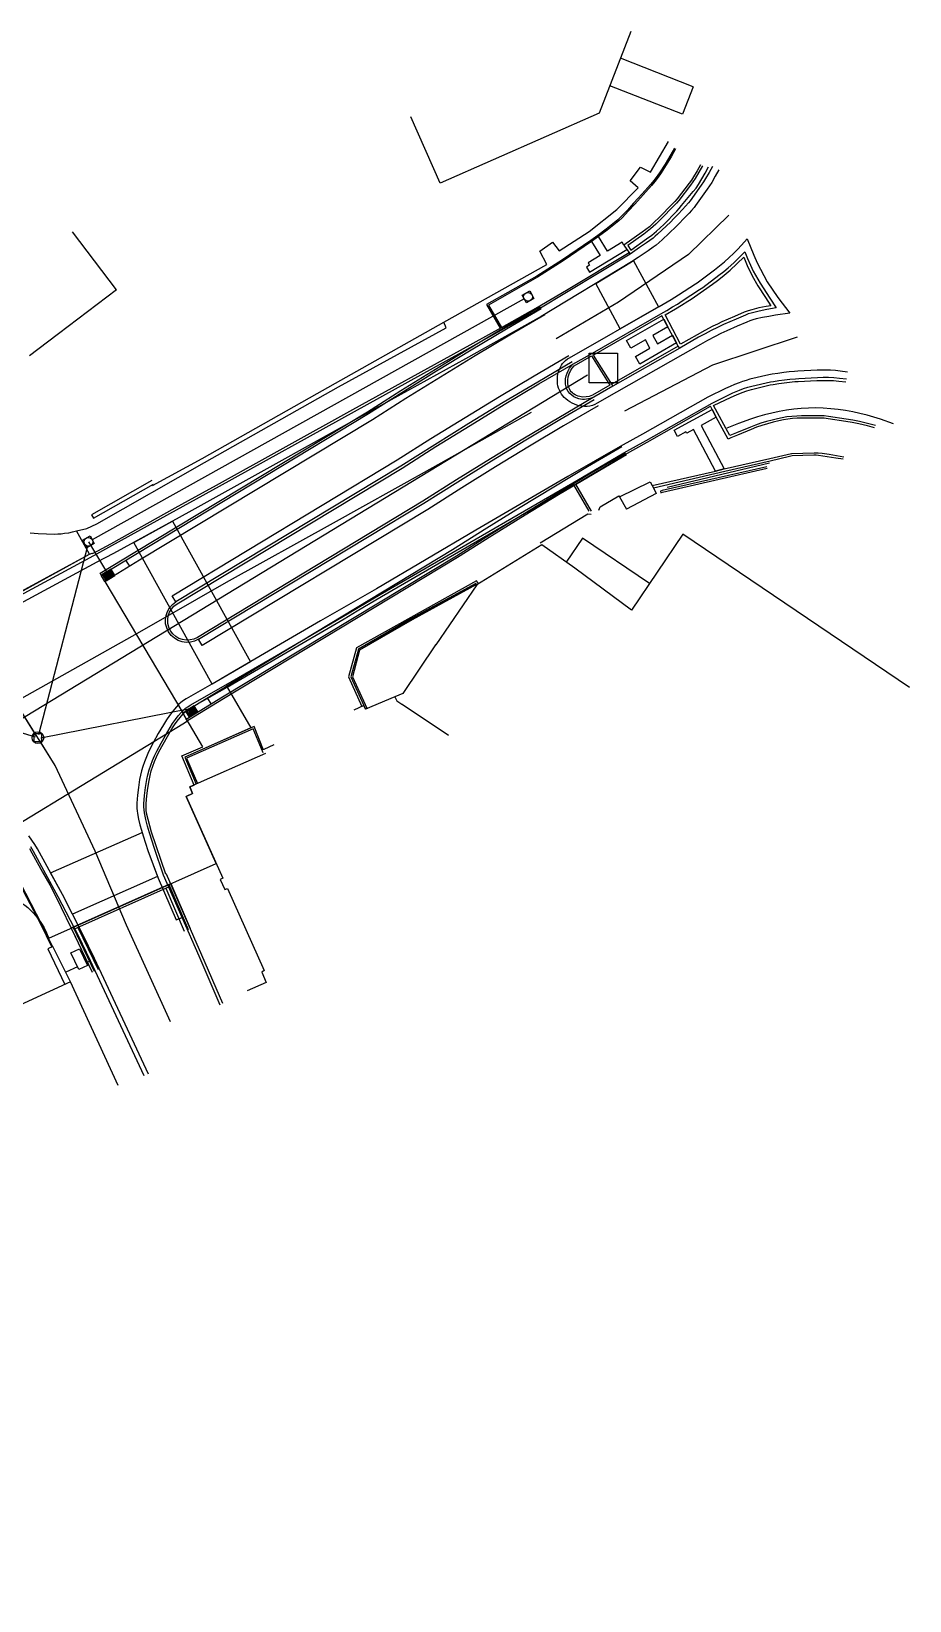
# Model space of a CAD drawing. Header units: millimetres. Extents: x 229854 to 231132, y 144419 to 144704.
# Drawn here: x 231071.4 to 231131.8, y 144596.1 to 144704 of the extents above; entities that cross this region are included whole.
import ezdxf

# ---------------------------------------------------------------- set-up
doc = ezdxf.new("R2010")
doc.units = ezdxf.units.MM
for name, color, linetype in [('Fond de plan1', 7, 'Continuous'), ('G - Bde contrebutage', 191, 'Continuous'), ('G - Bordure', 40, 'Continuous'), ('G - CV', 151, 'Continuous'), ('G - Eg2302 - Av', 1, 'Continuous'), ('G - Egout Ext', 134, 'Continuous'), ('G - Egout_EP', 5, 'Continuous'), ('G - Elec - CT', 62, 'Continuous'), ('G - Elec - gaine', 191, 'Continuous'), ('G - FE', 160, 'Continuous'), ('G - revêtement', 252, 'Continuous')]:
    doc.layers.add(name, color=color, linetype=linetype)

msp = doc.modelspace()

# ---------------------------------------------------------------- linework, layer by layer
at = {"layer": 'Fond de plan1'}
for points in [[(231112.6, 144704.01), (231110.43, 144698.4), (231099.48, 144693.57), (231097.46, 144698.14)], [(231116.89, 144700.2), (231111.89, 144702.17)], [(231116.89, 144700.2), (231116.15, 144698.31), (231111.16, 144700.28)], [(231079.7, 144672.78), (231083.12, 144674.64), (231091.02, 144679.11), (231099.73, 144684.02), (231106.83, 144687.99), (231106.34, 144688.9), (231107.21, 144689.52), (231107.67, 144688.93), (231109.74, 144690.25), (231111.65, 144691.77), (231113.1, 144693.26), (231112.55, 144693.73), (231113.27, 144694.68), (231113.95, 144694.32), (231115.19, 144696.43)], [(231115.6, 144695.99), (231115.29, 144695.43), (231114.96, 144694.88), (231114.62, 144694.35), (231114.41, 144694.05), (231114.19, 144693.76), (231113.96, 144693.48), (231113.38, 144692.83), (231112.8, 144692.19), (231112.37, 144691.72), (231111.93, 144691.27), (231111.71, 144691.06), (231111.48, 144690.86), (231110.92, 144690.41), (231110.34, 144689.98), (231109.85, 144689.63), (231107.91, 144688.3), (231106.13, 144687.18), (231102.68, 144685.22), (231103.61, 144683.59)], [(231115.68, 144695.94), (231115.37, 144695.38), (231115.04, 144694.83), (231114.7, 144694.29), (231114.49, 144693.99), (231114.27, 144693.7), (231114.03, 144693.41), (231113.45, 144692.77), (231112.87, 144692.12), (231112.44, 144691.66), (231112, 144691.2), (231111.77, 144690.99), (231111.54, 144690.79), (231110.97, 144690.34), (231110.39, 144689.91), (231109.9, 144689.55), (231107.96, 144688.22), (231106.18, 144687.1), (231102.81, 144685.18), (231103.7, 144683.64)], [(231118.22, 144694.73), (231117.99, 144694.31), (231117.75, 144693.89), (231117.61, 144693.66), (231117.45, 144693.44), (231116.68, 144692.36), (231116.57, 144692.22), (231116.37, 144691.99), (231116.17, 144691.76), (231115.86, 144691.43), (231115.55, 144691.11), (231115.35, 144690.91), (231114.44, 144690.06), (231114.29, 144689.92), (231114.14, 144689.8), (231113.68, 144689.46), (231113.21, 144689.14), (231112.55, 144688.68), (231106.16, 144684.83), (231100.95, 144681.93), (231093.56, 144677.85), (231084.27, 144672.71), (231082.23, 144671.58), (231081.33, 144671.08), (231076.88, 144668.63), (231075.64, 144667.95), (231069.99, 144664.89)], [(231118.66, 144694.5), (231118.42, 144694.06), (231118.17, 144693.63), (231118.02, 144693.39), (231117.86, 144693.16), (231117.06, 144692.03), (231116.96, 144691.9), (231116.79, 144691.7), (231116.61, 144691.51), (231116.26, 144691.14), (231115.9, 144690.77), (231115.72, 144690.59), (231114.76, 144689.67), (231114.56, 144689.49), (231114.36, 144689.32), (231114.15, 144689.16), (231113.81, 144688.91), (231113.46, 144688.68), (231113.11, 144688.45), (231112.66, 144688.17), (231106.43, 144684.4), (231101.22, 144681.49), (231093.91, 144677.46), (231084.66, 144672.32), (231082.39, 144671.06), (231081.54, 144670.58), (231077.01, 144668.1), (231075.86, 144667.5), (231070.26, 144664.47)], [(231117.4, 144694.84), (231117.16, 144694.42), (231116.91, 144694.01), (231116.77, 144693.79), (231116.62, 144693.58), (231115.79, 144692.5), (231115.64, 144692.32), (231115.48, 144692.15), (231114.55, 144691.21), (231114.22, 144690.88), (231113.88, 144690.57), (231113.64, 144690.38), (231113.39, 144690.2), (231112.12, 144689.32), (231112.32, 144689.02), (231112.48, 144688.81), (231112.55, 144688.68)], [(231117.54, 144694.76), (231117.29, 144694.32), (231117.03, 144693.89), (231116.88, 144693.66), (231116.71, 144693.43), (231115.9, 144692.38), (231115.75, 144692.2), (231115.59, 144692.04), (231114.66, 144691.09), (231114.32, 144690.75), (231113.96, 144690.43), (231113.73, 144690.24), (231113.49, 144690.06), (231112.39, 144689.29), (231112.61, 144688.97), (231113.69, 144689.74), (231114.04, 144690), (231114.37, 144690.27), (231114.63, 144690.5), (231114.87, 144690.73), (231115.76, 144691.64), (231115.93, 144691.83), (231116.1, 144692.03), (231116.9, 144693), (231117.09, 144693.24), (231117.26, 144693.49), (231117.5, 144693.87), (231117.73, 144694.26), (231117.96, 144694.69)], [(231119.34, 144691.38), (231116.58, 144688.66), (231111.76, 144685.39), (231107.46, 144682.86)], [(231077.22, 144686.24), (231074.19, 144690.22)], [(231109.9, 144689.55), (231110.5, 144688.59), (231109.68, 144688.09), (231109.77, 144687.93), (231109.56, 144687.79), (231109.77, 144687.46), (231112.32, 144689.02)], [(231112.12, 144689.32), (231112, 144689.51), (231110.99, 144688.9), (231110.39, 144689.91)], [(231069.89, 144665.06), (231075.36, 144668.05), (231075.54, 144668.13), (231075.57, 144668.1), (231075.93, 144668.29), (231076.83, 144668.77), (231081.25, 144671.23), (231082.17, 144671.74), (231084.09, 144672.81), (231093.48, 144678), (231100.88, 144682.08), (231103.7, 144683.64), (231106.06, 144684.97), (231108.17, 144686.21), (231112.48, 144688.81)], [(231077.22, 144686.24), (231071.24, 144681.69)], [(231071.27, 144669.51), (231071.83, 144669.47), (231072.4, 144669.45), (231072.96, 144669.44), (231073.19, 144669.45), (231073.42, 144669.46), (231073.65, 144669.49), (231073.93, 144669.53), (231074.2, 144669.58), (231074.47, 144669.65), (231075.18, 144669.83), (231075.87, 144670.15), (231083.28, 144674.37), (231092.5, 144679.57), (231099.9, 144683.63), (231099.73, 144684.02)], [(231114.75, 144684.45), (231110.03, 144681.75)], [(231115.97, 144682.23), (231115.86, 144682.36), (231114.75, 144684.45)], [(231124.06, 144682.97), (231118.22, 144681.06), (231112.16, 144677.9)], [(231111.37, 144679.61), (231111.3, 144679.75), (231110.03, 144681.75), (231109.96, 144681.89)], [(231115.86, 144682.36), (231111.3, 144679.75)], [(231127.51, 144680.58), (231127.01, 144680.65), (231126.68, 144680.69), (231126.35, 144680.71), (231125.89, 144680.72), (231125.43, 144680.7), (231124.1, 144680.64), (231123.87, 144680.62), (231123.5, 144680.59), (231123.13, 144680.55), (231122.72, 144680.49), (231122.32, 144680.43), (231122.11, 144680.39), (231120.8, 144680.08), (231120.55, 144680.01), (231120.3, 144679.94), (231120.06, 144679.85), (231119.74, 144679.72), (231119.43, 144679.59), (231119.12, 144679.44), (231117.9, 144678.85), (231113.4, 144676.31), (231111.87, 144675.46), (231108.28, 144673.39), (231101.94, 144669.7), (231095.11, 144665.68), (231091.26, 144663.46), (231087.95, 144661.54), (231084.42, 144659.48), (231082.01, 144658.1), (231081.82, 144657.98), (231081.65, 144657.85), (231081.49, 144657.71), (231081.34, 144657.55), (231081.09, 144657.26), (231080.86, 144656.96), (231080.65, 144656.65), (231080.45, 144656.32), (231080.09, 144655.71), (231079.75, 144655.08), (231079.43, 144654.45), (231079.27, 144654.12), (231079.14, 144653.78), (231079.02, 144653.44), (231078.93, 144653.15), (231078.86, 144652.85), (231078.81, 144652.55), (231078.73, 144652.01), (231078.66, 144651.47), (231078.62, 144650.93), (231078.61, 144650.75), (231078.61, 144650.57), (231078.63, 144650.39), (231078.66, 144650.21), (231078.74, 144649.82), (231078.83, 144649.44), (231078.93, 144649.06), (231079.05, 144648.68), (231079.37, 144647.67), (231080.08, 144645.76), (231081.33, 144642.9), (231081.74, 144643.06)], [(231084.35, 144637.04), (231082.9, 144640.4), (231081.74, 144643.06), (231080.45, 144645.97), (231079.83, 144647.8), (231079.49, 144648.88), (231079.35, 144649.34), (231079.24, 144649.8), (231079.14, 144650.27), (231079.11, 144650.47), (231079.09, 144650.68), (231079.1, 144650.89), (231079.15, 144651.45), (231079.22, 144652), (231079.31, 144652.55), (231079.38, 144652.88), (231079.46, 144653.21), (231079.57, 144653.53), (231079.69, 144653.86), (231079.83, 144654.19), (231079.99, 144654.51), (231080.28, 144655.05), (231080.58, 144655.59), (231080.9, 144656.12), (231081.08, 144656.4), (231081.27, 144656.67), (231081.47, 144656.93), (231081.69, 144657.18), (231081.83, 144657.32), (231081.97, 144657.45), (231082.13, 144657.56), (231082.29, 144657.67), (231084.73, 144659.06), (231088.23, 144661.08), (231092.73, 144663.72), (231095.35, 144665.28), (231101.96, 144669.11), (231108.61, 144672.97), (231112.12, 144675.02), (231113.65, 144675.88), (231118.2, 144678.45), (231119.4, 144679.03), (231119.62, 144679.15), (231119.85, 144679.25), (231120.08, 144679.34), (231120.36, 144679.44), (231120.65, 144679.53), (231120.94, 144679.6), (231122.22, 144679.9), (231122.42, 144679.94), (231122.8, 144680), (231123.17, 144680.04), (231123.55, 144680.09), (231123.93, 144680.12), (231124.17, 144680.14), (231125.45, 144680.21), (231125.83, 144680.23), (231126.21, 144680.22), (231126.58, 144680.2), (231126.96, 144680.17), (231127.44, 144680.11)], [(231129.43, 144676.9), (231128.9, 144677.05), (231128.62, 144677.12), (231128.34, 144677.18), (231127.88, 144677.27), (231127.43, 144677.35), (231126.21, 144677.53), (231125.92, 144677.57), (231125.77, 144677.58), (231124.35, 144677.56), (231124.02, 144677.55), (231123.68, 144677.53), (231123.35, 144677.49), (231123.02, 144677.43), (231122.7, 144677.37), (231122.32, 144677.28), (231121.94, 144677.17), (231121.56, 144677.06), (231121.19, 144676.93), (231120.83, 144676.79), (231119.87, 144676.4), (231119.42, 144676.21), (231118.3, 144678.27), (231119.51, 144678.85), (231119.88, 144679.02), (231120.26, 144679.17), (231120.58, 144679.28), (231120.91, 144679.37), (231122.19, 144679.69), (231122.41, 144679.73), (231122.78, 144679.79), (231123.15, 144679.84), (231123.52, 144679.88), (231123.89, 144679.92), (231124.11, 144679.93), (231125.4, 144680), (231125.79, 144680.01), (231126.17, 144680.01), (231126.54, 144679.99), (231126.91, 144679.96), (231127.39, 144679.91)], [(231105.75, 144677.79), (231098.38, 144673.67), (231092.12, 144670.19), (231084.76, 144666.1), (231078.63, 144662.6), (231070.69, 144658.13), (231064.04, 144654.5), (231056.55, 144650.59), (231050.13, 144647.08), (231042.73, 144643.01), (231035.75, 144638.98), (231028.25, 144634.75), (231021.46, 144631.08), (231014.39, 144627.14), (231007.22, 144623.54), (230999.4, 144619.51)], [(231084.53, 144637.14), (231083.09, 144640.48), (231081.04, 144645.14), (231080.66, 144646.04), (231080.6, 144646.05), (231079.63, 144648.94), (231079.5, 144649.37), (231079.39, 144649.8), (231079.29, 144650.23), (231079.26, 144650.45), (231079.25, 144650.68), (231079.26, 144650.9), (231079.31, 144651.43), (231079.38, 144651.96), (231079.46, 144652.49), (231079.53, 144652.82), (231079.61, 144653.14), (231079.72, 144653.46), (231079.84, 144653.79), (231079.98, 144654.12), (231080.14, 144654.45), (231080.42, 144654.99), (231080.72, 144655.52), (231081.03, 144656.04), (231081.21, 144656.31), (231081.39, 144656.57), (231081.59, 144656.82), (231081.8, 144657.07), (231081.94, 144657.2), (231082.08, 144657.33), (231082.23, 144657.44), (231082.4, 144657.54), (231084.83, 144658.91), (231088.31, 144660.94), (231092.88, 144663.61), (231093.77, 144664.15), (231095.44, 144665.14), (231102.06, 144668.97), (231108.69, 144672.83), (231108.79, 144672.88), (231112.18, 144674.88), (231113.73, 144675.75), (231118.09, 144678.23)], [(231129.38, 144676.75), (231128.89, 144676.88), (231128.59, 144676.96), (231128.29, 144677.02), (231127.84, 144677.11), (231127.39, 144677.19), (231126.19, 144677.37), (231125.9, 144677.4), (231125.75, 144677.41), (231124.38, 144677.41), (231124.06, 144677.4), (231123.74, 144677.38), (231123.41, 144677.34), (231123.1, 144677.29), (231122.78, 144677.23), (231122.39, 144677.13), (231122.01, 144677.03), (231121.63, 144676.91), (231121.26, 144676.78), (231120.89, 144676.63), (231119.95, 144676.24), (231119.49, 144676.05), (231119.3, 144675.96), (231118.47, 144677.48), (231118.2, 144678.01), (231118.09, 144678.23)], [(231130.68, 144677.02), (231129.78, 144677.33), (231129.32, 144677.48), (231128.86, 144677.62), (231128.37, 144677.74), (231127.87, 144677.85), (231127.37, 144677.94), (231126.87, 144678.01), (231126.36, 144678.06), (231125.85, 144678.1), (231125.34, 144678.11), (231124.83, 144678.1), (231124.32, 144678.07), (231123.82, 144678.02), (231123.31, 144677.95), (231122.81, 144677.86), (231122.31, 144677.75), (231121.81, 144677.63), (231121.32, 144677.49), (231120.84, 144677.33), (231120.02, 144677.04), (231119.21, 144676.72)], [(231080.94, 144635.88), (231077.91, 144642.53), (231075.75, 144647.62), (231072.99, 144653.52), (231069.9, 144658.47), (231066.74, 144663.11), (231066.67, 144663.19), (231064.15, 144666.74), (231062.23, 144669.53), (231062.16, 144669.62), (231057.9, 144675.28)], [(231114.08, 144672.77), (231118.43, 144673.77), (231119.03, 144673.92), (231122.16, 144674.64), (231123.65, 144674.97), (231123.69, 144674.98), (231124.45, 144675.01), (231125.23, 144675.02), (231125.5, 144675.02), (231125.77, 144674.99), (231126.26, 144674.93), (231126.75, 144674.84), (231127.26, 144674.75)], [(231114.17, 144672.62), (231119.08, 144673.76), (231122.2, 144674.48), (231122.86, 144674.64), (231123.52, 144674.8), (231123.61, 144674.82), (231123.7, 144674.83), (231124.44, 144674.86), (231125.19, 144674.88), (231125.35, 144674.88), (231125.51, 144674.86), (231126.12, 144674.78), (231126.72, 144674.69), (231127.22, 144674.61)], [(231121.96, 144674.07), (231114.76, 144672.43), (231114.64, 144672.38), (231114.68, 144672.27), (231114.79, 144672.32), (231121.99, 144673.96)], [(231115.11, 144672.67), (231122.15, 144674.33)], [(231079.64, 144673.11), (231075.5, 144670.76), (231075.63, 144670.53), (231079.77, 144672.88)], [(231111.83, 144671.99), (231113.94, 144673.03), (231114.08, 144672.77), (231114.17, 144672.62), (231114.36, 144672.22), (231112.3, 144671.16)], [(231109.75, 144671), (231108.69, 144672.83)], [(231108.79, 144672.88), (231109.87, 144671.02)], [(231110.41, 144671.09), (231110.49, 144671.31), (231111.77, 144672.06), (231111.83, 144671.99), (231112.3, 144671.16)], [(231109.88, 144670.78), (231109.65, 144670.81), (231106.36, 144668.8)], [(231075.36, 144668.05), (231074.47, 144669.65)], [(231131.79, 144658.88), (231116.18, 144669.44), (231112.65, 144664.19), (231108.76, 144667.1), (231106.48, 144668.69), (231102, 144665.95), (231099.18, 144661.81), (231099.17, 144661.81), (231096.91, 144658.48), (231096.36, 144658.25), (231096.5, 144657.97), (231096.84, 144657.74), (231096.87, 144657.73), (231100.05, 144655.6)], [(231113.88, 144666.04), (231109.27, 144669.15), (231108.16, 144667.51)], [(231101.98, 144665.96), (231101.94, 144666.04), (231097.51, 144663.63), (231093.86, 144661.51), (231093.34, 144659.62), (231094.36, 144657.38)], [(231101.98, 144665.96), (231097.57, 144663.54), (231093.94, 144661.46), (231093.46, 144659.62), (231094.46, 144657.42)], [(231084.83, 144658.91), (231086.47, 144656.11)], [(231096.36, 144658.24), (231094.35, 144657.38), (231094.23, 144657.64), (231093.54, 144657.33)], [(231087.31, 144654.62), (231086.69, 144656.19), (231086.47, 144656.11), (231081.91, 144654.1), (231082.69, 144652.23)], [(231087.3, 144654.39), (231086.63, 144656.04), (231082.04, 144654.03), (231082.8, 144652.28)], [(231088.05, 144654.93), (231087.36, 144654.62)], [(231087.46, 144654.34), (231082.26, 144652.04), (231082.45, 144651.6), (231082.02, 144651.39), (231084.54, 144645.77), (231084.36, 144645.67), (231084.67, 144644.98), (231084.86, 144645.06), (231087.37, 144639.41), (231087.21, 144639.31), (231087.52, 144638.6), (231086.21, 144638.01)], [(231079.42, 144632.28), (231075.71, 144640.23), (231074.88, 144641.94), (231073.49, 144644.64), (231071.77, 144647.78), (231071.59, 144648.09), (231071.4, 144648.38), (231071.19, 144648.67)], [(231071.22, 144647.8), (231071.38, 144647.52), (231072.13, 144646.19), (231072.62, 144645.31), (231073.08, 144644.41), (231074.39, 144641.7)], [(231079.13, 144632.17), (231075.42, 144640.07), (231074.61, 144641.8), (231073.21, 144644.49), (231071.51, 144647.61), (231071.33, 144647.92)], [(231072.76, 144641.04), (231072.03, 144642.55), (231070.55, 144645.41)], [(231072.81, 144641.06), (231072.08, 144642.58), (231070.6, 144645.43)], [(231074.05, 144638.63), (231072.84, 144641.07), (231072.49, 144640.91), (231073.67, 144638.45)], [(231074.54, 144639.67), (231073.72, 144639.3)], [(231075.42, 144640.07), (231075.13, 144639.94)], [(231077.33, 144631.51), (231074.05, 144638.63), (231060.14, 144632.24), (231060.56, 144631.33)]]:
    msp.add_lwpolyline(points, dxfattribs=at)
for points in [[(231123.54, 144684.64), (231122.55, 144684.49), (231122.1, 144684.41), (231121.66, 144684.33), (231121.22, 144684.23), (231121.01, 144684.17), (231120.8, 144684.1), (231120.59, 144684.02), (231119.93, 144683.74), (231119.21, 144683.41), (231118.8, 144683.23), (231118.4, 144683.03), (231117.89, 144682.76), (231117.39, 144682.48), (231116.18, 144681.79), (231111.63, 144679.19), (231110.29, 144678.43), (231110.13, 144678.35), (231109.96, 144678.29), (231109.78, 144678.24), (231109.6, 144678.22), (231109.42, 144678.21), (231109.24, 144678.23), (231109.06, 144678.26), (231108.88, 144678.31), (231108.72, 144678.37), (231108.56, 144678.45), (231108.41, 144678.53), (231108.26, 144678.63), (231108.14, 144678.73), (231108.03, 144678.83), (231107.93, 144678.95), (231107.84, 144679.07), (231107.76, 144679.2), (231107.69, 144679.34), (231107.63, 144679.48), (231107.59, 144679.63), (231107.56, 144679.78), (231107.55, 144679.94), (231107.55, 144680.11), (231107.56, 144680.28), (231107.59, 144680.44), (231107.63, 144680.61), (231107.69, 144680.77), (231107.76, 144680.92), (231107.83, 144681.05), (231107.91, 144681.17), (231108.01, 144681.28), (231108.12, 144681.38), (231108.25, 144681.48), (231108.38, 144681.56), (231114.55, 144685.09), (231115.37, 144685.57), (231115.89, 144685.89), (231117.06, 144686.64), (231117.18, 144686.72), (231117.26, 144686.78), (231118.36, 144687.61), (231118.7, 144687.88), (231119.04, 144688.16), (231119.37, 144688.46), (231119.66, 144688.73), (231119.95, 144689.02), (231120.22, 144689.31), (231120.6, 144689.74), (231121.08, 144688.61), (231121.29, 144688.09), (231121.99, 144686.78), (231122.71, 144685.71)], [(231122.61, 144685), (231121.97, 144684.88), (231121.43, 144684.77), (231120.89, 144684.64), (231120.69, 144684.58), (231120.49, 144684.5), (231119.85, 144684.22), (231118.99, 144683.85), (231118.56, 144683.65), (231118.14, 144683.44), (231117.71, 144683.21), (231117.27, 144682.97), (231115.97, 144682.23), (231111.37, 144679.61), (231110.05, 144678.85), (231109.81, 144678.77), (231109.55, 144678.71), (231109.42, 144678.7), (231109.28, 144678.7), (231109.15, 144678.72), (231109.02, 144678.74), (231108.85, 144678.8), (231108.69, 144678.88), (231108.54, 144678.98), (231108.41, 144679.1), (231108.29, 144679.24), (231108.21, 144679.4), (231108.15, 144679.57), (231108.12, 144679.75), (231108.11, 144679.93), (231108.12, 144680.12), (231108.16, 144680.31), (231108.22, 144680.5), (231108.29, 144680.67), (231108.39, 144680.84), (231108.5, 144680.99), (231108.62, 144681.12), (231109.96, 144681.89), (231114.68, 144684.59), (231115.08, 144684.82), (231115.47, 144685.06), (231115.81, 144685.26), (231116.14, 144685.47), (231117.34, 144686.25), (231117.45, 144686.32), (231117.55, 144686.39), (231118.67, 144687.24), (231119, 144687.49), (231119.31, 144687.76), (231119.69, 144688.1), (231120.05, 144688.45), (231120.46, 144688.86), (231120.64, 144688.39), (231120.84, 144687.93), (231121.02, 144687.53), (231121.5, 144686.69), (231122.16, 144685.66)], [(231114.5, 144685.06), (231111.88, 144683.56), (231110.2, 144686.68), (231112.66, 144688.17), (231112.78, 144688.24)], [(231122.25, 144685.14), (231121.91, 144685.08), (231121.42, 144684.99), (231120.94, 144684.87), (231120.67, 144684.79), (231120.4, 144684.69), (231119.74, 144684.41), (231118.87, 144684.03), (231118.56, 144683.88), (231118.24, 144683.73), (231117.7, 144683.44), (231117.16, 144683.15), (231116.02, 144682.51), (231114.97, 144684.51), (231115.68, 144684.93), (231116.1, 144685.19), (231116.52, 144685.45), (231116.75, 144685.6), (231116.98, 144685.76), (231117.61, 144686.2), (231118.23, 144686.63), (231118.56, 144686.87), (231118.89, 144687.12), (231119.17, 144687.36), (231119.44, 144687.6), (231120.38, 144688.48), (231120.61, 144687.92), (231120.96, 144687.2), (231121.35, 144686.52), (231121.87, 144685.71)], [(231114.88, 144684.21), (231115.16, 144683.69), (231114.13, 144683.09), (231114.45, 144682.52), (231115.47, 144683.11), (231115.75, 144682.58), (231113.22, 144681.13), (231112.93, 144681.65), (231113.92, 144682.22), (231113.61, 144682.8), (231112.6, 144682.22), (231112.31, 144682.75)], [(231108.71, 144681), (231109.9, 144681.69), (231111.16, 144679.68), (231109.96, 144678.99), (231109.75, 144678.91), (231109.53, 144678.87), (231109.31, 144678.86), (231109.2, 144678.88), (231109.09, 144678.9), (231108.98, 144678.93), (231108.87, 144678.97), (231108.77, 144679.02), (231108.67, 144679.08), (231108.59, 144679.15), (231108.51, 144679.23), (231108.44, 144679.32), (231108.38, 144679.42), (231108.33, 144679.51), (231108.3, 144679.61), (231108.26, 144679.81), (231108.26, 144680.03), (231108.3, 144680.25), (231108.36, 144680.46), (231108.45, 144680.66), (231108.57, 144680.84)], [(231119.03, 144673.92), (231118.43, 144673.77), (231116.91, 144676.62), (231116.45, 144676.38), (231116.4, 144676.47), (231115.82, 144676.15), (231115.58, 144676.58), (231118.2, 144678.01), (231118.47, 144677.48), (231117.44, 144676.91)], [(231086.43, 144660.65), (231083.8, 144659.12), (231078.4, 144668.86), (231081.07, 144670.32)], [(231078.98, 144648.91), (231079.05, 144648.68), (231079.37, 144647.67), (231080.04, 144645.88), (231074.18, 144643.29), (231073.49, 144644.64), (231072.67, 144646.13)], [(231074.08, 144640.62), (231074.66, 144640.91), (231075.21, 144639.76), (231074.63, 144639.48)]]:
    msp.add_lwpolyline(points, close=True, dxfattribs=at)
at = {"layer": 'G - Bde contrebutage'}
for points in [[(231081.31, 144664.77), (231081.05, 144665.19), (231096.53, 144674.54), (231098.84, 144676), (231101.2, 144677.46), (231103.57, 144678.9), (231105.95, 144680.32), (231108.33, 144681.71)], [(231108.58, 144681.28), (231106.2, 144679.89), (231103.82, 144678.48), (231101.46, 144677.04), (231099.11, 144675.58), (231096.79, 144674.11), (231081.31, 144664.77)], [(231082.86, 144662.2), (231098.37, 144671.56), (231100.7, 144673.04), (231103.03, 144674.48), (231105.37, 144675.91), (231107.72, 144677.31), (231110.09, 144678.69)], [(231110.35, 144678.26), (231107.98, 144676.88), (231105.63, 144675.48), (231103.29, 144674.06), (231100.97, 144672.61), (231098.63, 144671.13), (231083.12, 144661.77), (231082.86, 144662.2)]]:
    msp.add_lwpolyline(points, dxfattribs=at)
at = {"layer": 'G - Bordure'}
for points in [[(231076.17, 144666.61), (231076.09, 144666.74), (231078.47, 144668.19), (231094.48, 144677.85), (231096.77, 144679.31), (231099.16, 144680.79), (231101.55, 144682.25), (231103.96, 144683.68), (231106.36, 144685.08)], [(231112.31, 144674.89), (231109.96, 144673.52), (231107.64, 144672.14), (231105.33, 144670.73), (231103.04, 144669.31), (231100.68, 144667.82), (231084.59, 144658.1), (231082.1, 144656.59), (231082.02, 144656.71)], [(231102.12, 144666.04), (231101.99, 144666.23), (231093.73, 144661.61), (231093.18, 144659.61), (231094.1, 144657.58)], [(231102, 144665.95), (231101.94, 144666.04), (231093.86, 144661.51), (231093.34, 144659.62), (231094.23, 144657.64)], [(231087.34, 144654.58), (231086.69, 144656.19), (231081.91, 144654.1), (231082.69, 144652.23)], [(231080.81, 144645.32), (231080.95, 144645.39), (231082.28, 144642.3)], [(231074.23, 144642.39), (231074.09, 144642.33), (231075.55, 144639.3)]]:
    msp.add_lwpolyline(points, dxfattribs=at)
msp.add_lwpolyline([(231110.02, 144678.82), (231107.65, 144677.44), (231105.29, 144676.03), (231102.95, 144674.61), (231100.62, 144673.16), (231098.29, 144671.69), (231082.78, 144662.33, -1), (231081.39, 144664.64), (231096.87, 144673.98), (231099.19, 144675.45), (231101.54, 144676.91), (231103.9, 144678.35), (231106.28, 144679.76), (231108.66, 144681.15)], format="xyb", dxfattribs=at)
msp.add_lwpolyline([(231074.29, 144642.26), (231080.87, 144645.19), (231080.81, 144645.32), (231074.23, 144642.39)], close=True, dxfattribs=at)
at = {"layer": 'G - CV'}
msp.add_lwpolyline([(231072.21, 144655.43, -1), (231071.41, 144655.43, -1)], format="xyb", close=True, dxfattribs=at)
msp.add_lwpolyline([(231071.54, 144655.16), (231072.08, 144655.16), (231072.08, 144655.7), (231071.54, 144655.7)], close=True, dxfattribs=at)
at = {"layer": 'G - Eg2302 - Av'}
for points in [[(231075.28, 144668.9), (231076.54, 144666.84)], [(231076.58, 144666.34), (231076.37, 144666.68)], [(231076.44, 144666.72), (231076.65, 144666.38)], [(231076.71, 144666.42), (231076.5, 144666.76)], [(231076.57, 144666.8), (231076.77, 144666.46)], [(231076.84, 144666.49), (231076.63, 144666.84)], [(231076.69, 144666.88), (231076.9, 144666.53)], [(231076.97, 144666.57), (231076.76, 144666.91)], [(231072, 144655.43), (231082.26, 144657.44)], [(231082.3, 144656.94), (231082.09, 144657.28)], [(231082.16, 144657.32), (231082.36, 144656.98)], [(231082.43, 144657.02), (231082.22, 144657.36)], [(231082.28, 144657.4), (231082.49, 144657.06)], [(231082.56, 144657.1), (231082.35, 144657.44)], [(231082.41, 144657.48), (231082.62, 144657.14)], [(231082.68, 144657.18), (231082.48, 144657.52)]]:
    msp.add_lwpolyline(points, dxfattribs=at)
for points in [[(231076.5, 144666.23), (231077.1, 144666.59), (231076.84, 144667.02), (231076.24, 144666.66)], [(231076.52, 144666.3), (231077.03, 144666.61), (231076.82, 144666.95), (231076.31, 144666.64)], [(231082.22, 144656.83), (231082.82, 144657.2), (231082.56, 144657.63), (231081.96, 144657.26)], [(231082.24, 144656.9), (231082.75, 144657.21), (231082.54, 144657.56), (231082.03, 144657.24)]]:
    msp.add_lwpolyline(points, close=True, dxfattribs=at)
at = {"layer": 'G - Egout Ext'}
for points in [[(231105.65, 144686.17), (231105.94, 144685.65), (231105.42, 144685.35), (231105.13, 144685.87)], [(231075.69, 144668.79), (231075.17, 144668.5), (231074.88, 144669.02), (231075.4, 144669.31)]]:
    msp.add_lwpolyline(points, close=True, dxfattribs=at)
for points in [[(231105.83, 144685.76, -1), (231105.23, 144685.76, -1)], [(231075.58, 144668.9, -1), (231074.98, 144668.9, -1)]]:
    msp.add_lwpolyline(points, format="xyb", close=True, dxfattribs=at)
for points in [[(231105.27, 144685.61), (231075.55, 144669.05)], [(231071.7, 144655.59), (231069.9, 144658.47), (231066.74, 144663.11), (231064.15, 144666.74), (231062.23, 144669.53), (231057.9, 144675.28)], [(231075.21, 144668.61), (231071.86, 144655.62)], [(231058.25, 144659.58), (231071.62, 144655.49)], [(231080.94, 144635.88), (231077.91, 144642.53), (231075.75, 144647.62), (231072.99, 144653.52), (231071.91, 144655.26)]]:
    msp.add_lwpolyline(points, dxfattribs=at)
at = {"layer": 'G - Egout_EP'}
for points in [[(231075.28, 144668.9), (231076.54, 144666.84)], [(231072, 144655.43), (231082.26, 144657.44)]]:
    msp.add_lwpolyline(points, dxfattribs=at)
at = {"layer": 'G - Egout_EP', "color": 7}
for points in [[(231076.5, 144666.23), (231077.1, 144666.59), (231076.84, 144667.02), (231076.24, 144666.66)], [(231076.52, 144666.3), (231077.03, 144666.61), (231076.82, 144666.95), (231076.31, 144666.64)], [(231082.22, 144656.83), (231082.82, 144657.2), (231082.56, 144657.63), (231081.96, 144657.26)], [(231082.24, 144656.9), (231082.75, 144657.21), (231082.54, 144657.56), (231082.03, 144657.24)]]:
    msp.add_lwpolyline(points, close=True, dxfattribs=at)
for points in [[(231076.58, 144666.34), (231076.37, 144666.68)], [(231076.44, 144666.72), (231076.65, 144666.38)], [(231076.71, 144666.42), (231076.5, 144666.76)], [(231076.57, 144666.8), (231076.77, 144666.46)], [(231076.84, 144666.49), (231076.63, 144666.84)], [(231076.69, 144666.88), (231076.9, 144666.53)], [(231076.97, 144666.57), (231076.76, 144666.91)], [(231082.3, 144656.94), (231082.09, 144657.28)], [(231082.16, 144657.32), (231082.36, 144656.98)], [(231082.43, 144657.02), (231082.22, 144657.36)], [(231082.28, 144657.4), (231082.49, 144657.06)], [(231082.56, 144657.1), (231082.35, 144657.44)], [(231082.41, 144657.48), (231082.62, 144657.14)], [(231082.68, 144657.18), (231082.48, 144657.52)]]:
    msp.add_lwpolyline(points, dxfattribs=at)
at = {"layer": 'G - Elec - CT'}
msp.add_lwpolyline([(231109.74, 144681.87), (231111.7, 144681.87), (231111.7, 144679.85), (231109.74, 144679.85)], close=True, dxfattribs=at)
at = {"layer": 'G - Elec - gaine'}
msp.add_lwpolyline([(231109.62, 144680.36), (231058.22, 144649.17), (231028.2, 144631.99), (231002.42, 144617.48), (230993.55, 144612.69), (230981.48, 144606.25), (230974.03, 144602.87), (230943.38, 144588.97), (230939.7, 144587.02), (230933.74, 144583.8), (230925.7, 144579.19), (230916.13, 144573.6), (230901.19, 144565.25)], dxfattribs=at)
at = {"layer": 'G - FE'}
for points in [[(231076.42, 144666.18), (231076.17, 144666.61), (231078.55, 144668.06), (231094.56, 144677.73), (231096.85, 144679.18), (231099.24, 144680.66), (231101.63, 144682.12), (231104.04, 144683.55), (231106.44, 144684.95)], [(231106.69, 144684.52), (231104.29, 144683.12), (231101.89, 144681.69), (231099.5, 144680.23), (231097.12, 144678.76), (231094.82, 144677.3), (231078.81, 144667.64), (231076.42, 144666.18)], [(231081.77, 144657.14), (231084.25, 144658.66), (231100.34, 144668.37), (231102.7, 144669.86), (231104.99, 144671.29), (231107.3, 144672.69), (231109.63, 144674.08), (231111.98, 144675.45)], [(231081.77, 144657.14), (231082.02, 144656.71), (231084.51, 144658.23), (231100.6, 144667.94), (231102.96, 144669.44), (231105.26, 144670.86), (231107.56, 144672.26), (231109.88, 144673.65), (231112.24, 144675.02)], [(231078.13, 144667.22), (231077.87, 144667.65)], [(231083.73, 144657.75), (231083.48, 144658.18)], [(231080.6, 144645.07), (231081.87, 144642.11)], [(231080.81, 144645.32), (231082.14, 144642.24)], [(231074.23, 144642.39), (231075.69, 144639.36)], [(231074.56, 144642.38), (231075.96, 144639.48)]]:
    msp.add_lwpolyline(points, dxfattribs=at)
msp.add_lwpolyline([(231082.86, 144662.2, -1), (231081.31, 144664.77)], format="xyb", dxfattribs=at)
at = {"layer": 'G - revêtement'}
msp.add_lwpolyline([(231075.33, 144668.03), (231055.95, 144657.51), (231064.11, 144643.73), (231064.25, 144643.8), (231065.8, 144644.58, -0.429942), (231072.55, 144641.64), (231084.08, 144646.78), (231082.02, 144651.39), (231082.45, 144651.6), (231082.26, 144652.04), (231082.55, 144652.17), (231081.71, 144654.18), (231083.15, 144654.81), (231081.77, 144657.14)], format="xyb", dxfattribs=at)
for points in [[(231076.42, 144666.18), (231081.77, 144657.14)], [(231063.28, 144645.13), (231063.39, 144645.2), (231081.78, 144656.39), (231082.1, 144656.59)]]:
    msp.add_lwpolyline(points, dxfattribs=at)

doc.saveas('drawing.dxf')
